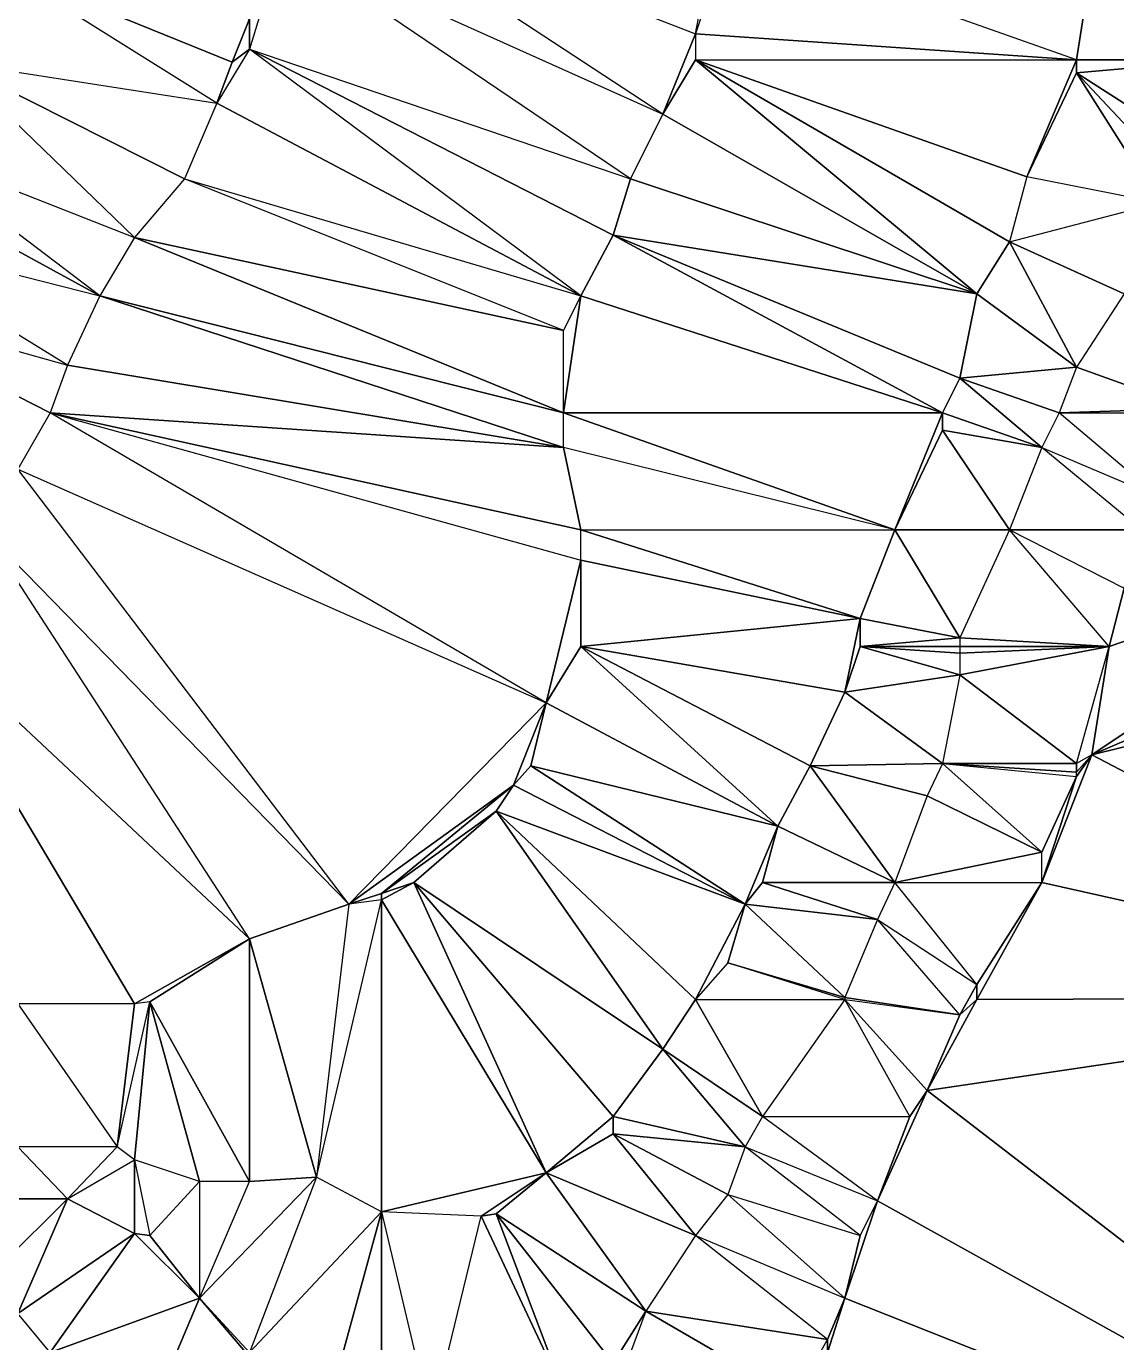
# Model space of a CAD drawing. Header units: metres. Extents: x 121.06818 to 121.07159, y 3.17836 to 3.18313.
# Drawn here: x 121.069416 to 121.069919, y 3.180916 to 3.181523 of the extents above; entities that cross this region are included whole.
import ezdxf

# ---------------------------------------------------------------- set-up
doc = ezdxf.new("R2010")
doc.units = ezdxf.units.M

msp = doc.modelspace()

# ---------------------------------------------------------------- linework, layer by layer
at = {"layer": 'DELAUNEY14228', "color": 252}
msp.add_3dface([(121.069786, 3.180911, 0.01022), (121.069771, 3.18089, 0.01022), (121.069786, 3.180917, 0.01022)], dxfattribs=at)
at = {"layer": 'DELAUNEY14316', "color": 252}
msp.add_3dface([(121.070129, 3.180803, 0.01023), (121.069786, 3.180911, 0.01022), (121.069794, 3.180936, 0.01022)], dxfattribs=at)
at = {"layer": 'DELAUNEY14356', "color": 252}
msp.add_3dface([(121.069603, 3.180879, 0.01021), (121.06958, 3.180882, 0.01021), (121.06958, 3.180976, 0.0102)], dxfattribs=at)
at = {"layer": 'DELAUNEY14443', "color": 252}
msp.add_3dface([(121.06958, 3.180882, 0.01021), (121.069557, 3.180892, 0.01021), (121.06958, 3.180976, 0.0102)], dxfattribs=at)
at = {"layer": 'DELAUNEY14508', "color": 252}
msp.add_3dface([(121.069466, 3.180865, 0.01022), (121.069427, 3.180911, 0.01022), (121.069496, 3.180936, 0.01021)], dxfattribs=at)
at = {"layer": 'DELAUNEY14509', "color": 252}
msp.add_3dface([(121.069794, 3.180936, 0.01022), (121.069786, 3.180911, 0.01022), (121.069786, 3.180917, 0.01022)], dxfattribs=at)
at = {"layer": 'DELAUNEY14510', "color": 252}
msp.add_3dface([(121.070129, 3.180803, 0.01023), (121.069794, 3.180936, 0.01022), (121.069809, 3.180981, 0.01022)], dxfattribs=at)
at = {"layer": 'DELAUNEY14586', "color": 252}
msp.add_3dface([(121.069374, 3.18087, 0.01023), (121.069427, 3.180911, 0.01022), (121.069412, 3.180929, 0.01022)], dxfattribs=at)
at = {"layer": 'DELAUNEY14601', "color": 252}
msp.add_3dface([(121.069695, 3.180911, 0.01021), (121.069771, 3.18089, 0.01022), (121.069702, 3.18093, 0.01021)], dxfattribs=at)
at = {"layer": 'DELAUNEY14622', "color": 252}
msp.add_3dface([(121.069519, 3.180909, 0.01021), (121.069466, 3.180865, 0.01022), (121.069496, 3.180936, 0.01021)], dxfattribs=at)
at = {"layer": 'DELAUNEY14680', "color": 252}
msp.add_3dface([(121.069427, 3.180911, 0.01022), (121.069412, 3.180929, 0.01022), (121.069466, 3.180966, 0.01021)], dxfattribs=at)
at = {"layer": 'DELAUNEY14681', "color": 252}
msp.add_3dface([(121.069519, 3.180909, 0.01021), (121.069496, 3.180936, 0.01021), (121.069519, 3.180911, 0.01021)], dxfattribs=at)
at = {"layer": 'DELAUNEY14682', "color": 252}
msp.add_3dface([(121.069809, 3.180981, 0.01022), (121.069794, 3.180936, 0.01022), (121.069801, 3.180965, 0.01022)], dxfattribs=at)
at = {"layer": 'DELAUNEY14683', "color": 252}
msp.add_3dface([(121.070129, 3.180803, 0.01023), (121.069809, 3.180981, 0.01022), (121.069832, 3.181032, 0.01022)], dxfattribs=at)
at = {"layer": 'DELAUNEY14702', "color": 252}
msp.add_3dface([(121.069687, 3.180906, 0.01021), (121.069664, 3.180893, 0.01021), (121.069633, 3.180975, 0.0102)], dxfattribs=at)
at = {"layer": 'DELAUNEY14726', "color": 252}
msp.add_3dface([(121.069496, 3.180936, 0.01021), (121.069427, 3.180911, 0.01022), (121.069466, 3.180966, 0.01021)], dxfattribs=at)
at = {"layer": 'DELAUNEY14727', "color": 252}
msp.add_3dface([(121.069695, 3.180911, 0.01021), (121.069687, 3.180906, 0.01021), (121.069702, 3.18093, 0.01021)], dxfattribs=at)
at = {"layer": 'DELAUNEY14737', "color": 252}
msp.add_3dface([(121.069702, 3.18093, 0.01021), (121.069771, 3.18089, 0.01022), (121.069786, 3.180917, 0.01022)], dxfattribs=at)
at = {"layer": 'DELAUNEY14757', "color": 252}
msp.add_3dface([(121.069519, 3.180911, 0.01021), (121.069496, 3.180936, 0.01021), (121.06955, 3.180992, 0.0102)], dxfattribs=at)
at = {"layer": 'DELAUNEY14758', "color": 252}
msp.add_3dface([(121.069557, 3.180892, 0.01021), (121.069519, 3.180911, 0.01021), (121.06958, 3.180976, 0.0102)], dxfattribs=at)
at = {"layer": 'DELAUNEY14759', "color": 252}
msp.add_3dface([(121.069664, 3.180893, 0.01021), (121.069603, 3.180879, 0.01021), (121.069626, 3.180974, 0.0102)], dxfattribs=at)
at = {"layer": 'DELAUNEY14777', "color": 252}
msp.add_3dface([(121.069794, 3.180936, 0.01022), (121.069786, 3.180917, 0.01022), (121.069725, 3.180965, 0.01021)], dxfattribs=at)
at = {"layer": 'DELAUNEY14808', "color": 252}
msp.add_3dface([(121.069801, 3.180965, 0.01022), (121.069794, 3.180936, 0.01022), (121.06974, 3.180984, 0.01021)], dxfattribs=at)
at = {"layer": 'DELAUNEY14815', "color": 252}
msp.add_3dface([(121.069603, 3.180879, 0.01021), (121.069626, 3.180974, 0.0102), (121.06958, 3.180976, 0.0102)], dxfattribs=at)
at = {"layer": 'DELAUNEY14816', "color": 252}
msp.add_3dface([(121.069664, 3.180893, 0.01021), (121.069626, 3.180974, 0.0102), (121.069633, 3.180975, 0.0102)], dxfattribs=at)
at = {"layer": 'DELAUNEY14817', "color": 252}
msp.add_3dface([(121.069702, 3.18093, 0.01021), (121.069786, 3.180917, 0.01022), (121.069725, 3.180965, 0.01021)], dxfattribs=at)
at = {"layer": 'DELAUNEY14818', "color": 252}
msp.add_3dface([(121.069809, 3.180981, 0.01022), (121.069801, 3.180965, 0.01022), (121.069748, 3.181006, 0.01021)], dxfattribs=at)
at = {"layer": 'DELAUNEY14823', "color": 252}
msp.add_3dface([(121.069702, 3.18093, 0.01021), (121.069687, 3.180906, 0.01021), (121.069633, 3.180975, 0.0102)], dxfattribs=at)
at = {"layer": 'DELAUNEY14824', "color": 252}
msp.add_3dface([(121.069725, 3.180965, 0.01021), (121.069702, 3.18093, 0.01021), (121.069656, 3.180994, 0.0102)], dxfattribs=at)
at = {"layer": 'DELAUNEY14835', "color": 252}
msp.add_3dface([(121.069496, 3.180936, 0.01021), (121.069466, 3.180966, 0.01021), (121.069473, 3.180965, 0.01021)], dxfattribs=at)
at = {"layer": 'DELAUNEY14851', "color": 252}
msp.add_3dface([(121.069412, 3.180929, 0.01022), (121.069405, 3.180952, 0.01022), (121.069435, 3.180982, 0.01021)], dxfattribs=at)
at = {"layer": 'DELAUNEY14852', "color": 252}
msp.add_3dface([(121.069626, 3.180974, 0.0102), (121.06958, 3.180976, 0.0102), (121.069656, 3.180994, 0.0102)], dxfattribs=at)
at = {"layer": 'DELAUNEY14853', "color": 252}
msp.add_3dface([(121.069633, 3.180975, 0.0102), (121.069626, 3.180974, 0.0102), (121.069656, 3.180994, 0.0102)], dxfattribs=at)
at = {"layer": 'DELAUNEY14854', "color": 252}
msp.add_3dface([(121.069832, 3.181032, 0.01022), (121.069809, 3.180981, 0.01022), (121.069824, 3.18102, 0.01022)], dxfattribs=at)
at = {"layer": 'DELAUNEY14855', "color": 252}
msp.add_3dface([(121.070129, 3.180803, 0.01023), (121.069832, 3.181032, 0.01022), (121.070122, 3.181075, 0.01022)], dxfattribs=at)
at = {"layer": 'DELAUNEY14873', "color": 252}
msp.add_3dface([(121.069473, 3.180965, 0.01021), (121.069466, 3.180966, 0.01021), (121.069466, 3.181, 0.0102)], dxfattribs=at)
at = {"layer": 'DELAUNEY14874', "color": 252}
msp.add_3dface([(121.069496, 3.180936, 0.01021), (121.069473, 3.180965, 0.01021), (121.069496, 3.18099, 0.0102)], dxfattribs=at)
at = {"layer": 'DELAUNEY14886', "color": 252}
msp.add_3dface([(121.069519, 3.180911, 0.01021), (121.06958, 3.180976, 0.0102), (121.06955, 3.180992, 0.0102)], dxfattribs=at)
at = {"layer": 'DELAUNEY14887', "color": 252}
msp.add_3dface([(121.070122, 3.181075, 0.01022), (121.069832, 3.181032, 0.01022), (121.069855, 3.181074, 0.01022)], dxfattribs=at)
at = {"layer": 'DELAUNEY14900', "color": 252}
msp.add_3dface([(121.069466, 3.180966, 0.01021), (121.069412, 3.180929, 0.01022), (121.069435, 3.180982, 0.01021)], dxfattribs=at)
at = {"layer": 'DELAUNEY14901', "color": 252}
msp.add_3dface([(121.069725, 3.180965, 0.01021), (121.069794, 3.180936, 0.01022), (121.06974, 3.180984, 0.01021)], dxfattribs=at)
at = {"layer": 'DELAUNEY14918', "color": 252}
msp.add_3dface([(121.069702, 3.18093, 0.01021), (121.069633, 3.180975, 0.0102), (121.069656, 3.180994, 0.0102)], dxfattribs=at)
at = {"layer": 'DELAUNEY14942', "color": 252}
msp.add_3dface([(121.069824, 3.18102, 0.01022), (121.069809, 3.180981, 0.01022), (121.069756, 3.18102, 0.01021)], dxfattribs=at)
at = {"layer": 'DELAUNEY14955', "color": 252}
msp.add_3dface([(121.069832, 3.181032, 0.01022), (121.069824, 3.18102, 0.01022), (121.069794, 3.181074, 0.01021)], dxfattribs=at)
at = {"layer": 'DELAUNEY14973', "color": 252}
msp.add_3dface([(121.06958, 3.180976, 0.0102), (121.06955, 3.180992, 0.0102), (121.06958, 3.18112, 0.01019)], dxfattribs=at)
at = {"layer": 'DELAUNEY14988', "color": 252}
msp.add_3dface([(121.069435, 3.180982, 0.01021), (121.069405, 3.180952, 0.01022), (121.069412, 3.180982, 0.01021)], dxfattribs=at)
at = {"layer": 'DELAUNEY14989', "color": 252}
msp.add_3dface([(121.069466, 3.180966, 0.01021), (121.069435, 3.180982, 0.01021), (121.069466, 3.181, 0.0102)], dxfattribs=at)
at = {"layer": 'DELAUNEY14990', "color": 252}
msp.add_3dface([(121.069496, 3.180936, 0.01021), (121.069519, 3.18099, 0.0102), (121.06955, 3.180992, 0.0102)], dxfattribs=at)
at = {"layer": 'DELAUNEY14991', "color": 252}
msp.add_3dface([(121.069496, 3.180936, 0.01021), (121.069519, 3.18099, 0.0102), (121.069496, 3.18099, 0.0102)], dxfattribs=at)
at = {"layer": 'DELAUNEY14992', "color": 252}
msp.add_3dface([(121.06974, 3.180984, 0.01021), (121.069725, 3.180965, 0.01021), (121.069687, 3.181012, 0.0102)], dxfattribs=at)
at = {"layer": 'DELAUNEY15009', "color": 252}
msp.add_3dface([(121.06955, 3.180992, 0.0102), (121.069519, 3.18099, 0.0102), (121.069519, 3.181102, 0.01019)], dxfattribs=at)
at = {"layer": 'DELAUNEY15044', "color": 252}
msp.add_3dface([(121.06974, 3.180984, 0.01021), (121.069801, 3.180965, 0.01022), (121.069748, 3.181006, 0.01021)], dxfattribs=at)
at = {"layer": 'DELAUNEY15060', "color": 252}
msp.add_3dface([(121.069473, 3.180965, 0.01021), (121.069496, 3.18099, 0.0102), (121.069466, 3.181, 0.0102)], dxfattribs=at)
at = {"layer": 'DELAUNEY15078', "color": 252}
msp.add_3dface([(121.069435, 3.180982, 0.01021), (121.069412, 3.180982, 0.01021), (121.069412, 3.181006, 0.0102)], dxfattribs=at)
at = {"layer": 'DELAUNEY15079', "color": 252}
msp.add_3dface([(121.069519, 3.18099, 0.0102), (121.069496, 3.18099, 0.0102), (121.069473, 3.181073, 0.01019)], dxfattribs=at)
at = {"layer": 'DELAUNEY15089', "color": 252}
msp.add_3dface([(121.069725, 3.180965, 0.01021), (121.069656, 3.180994, 0.0102), (121.069687, 3.181012, 0.0102)], dxfattribs=at)
at = {"layer": 'DELAUNEY15120', "color": 252}
msp.add_3dface([(121.069687, 3.181012, 0.0102), (121.069656, 3.180994, 0.0102), (121.069687, 3.18102, 0.0102)], dxfattribs=at)
at = {"layer": 'DELAUNEY15121', "color": 252}
msp.add_3dface([(121.069855, 3.181074, 0.01022), (121.069832, 3.181032, 0.01022), (121.069847, 3.181067, 0.01022)], dxfattribs=at)
at = {"layer": 'DELAUNEY15131', "color": 252}
msp.add_3dface([(121.070122, 3.181075, 0.01022), (121.069855, 3.181074, 0.01022), (121.069885, 3.181128, 0.01022)], dxfattribs=at)
at = {"layer": 'DELAUNEY15159', "color": 252}
msp.add_3dface([(121.069435, 3.180982, 0.01021), (121.069466, 3.181, 0.0102), (121.069458, 3.181006, 0.0102)], dxfattribs=at)
at = {"layer": 'DELAUNEY15181', "color": 252}
msp.add_3dface([(121.069748, 3.181006, 0.01021), (121.06974, 3.180984, 0.01021), (121.069687, 3.181012, 0.0102)], dxfattribs=at)
at = {"layer": 'DELAUNEY15195', "color": 252}
msp.add_3dface([(121.069496, 3.18099, 0.0102), (121.069466, 3.181, 0.0102), (121.069473, 3.181073, 0.01019)], dxfattribs=at)
at = {"layer": 'DELAUNEY15219', "color": 252}
msp.add_3dface([(121.069435, 3.180982, 0.01021), (121.069458, 3.181006, 0.0102), (121.069412, 3.181006, 0.0102)], dxfattribs=at)
at = {"layer": 'DELAUNEY15220', "color": 252}
msp.add_3dface([(121.069748, 3.181006, 0.01021), (121.069809, 3.180981, 0.01022), (121.069756, 3.18102, 0.01021)], dxfattribs=at)
at = {"layer": 'DELAUNEY15235', "color": 252}
msp.add_3dface([(121.069466, 3.181, 0.0102), (121.069458, 3.181006, 0.0102), (121.069473, 3.181073, 0.01019)], dxfattribs=at)
at = {"layer": 'DELAUNEY15267', "color": 252}
msp.add_3dface([(121.069756, 3.18102, 0.01021), (121.069748, 3.181006, 0.01021), (121.06971, 3.181051, 0.0102)], dxfattribs=at)
at = {"layer": 'DELAUNEY15335', "color": 252}
msp.add_3dface([(121.069458, 3.181006, 0.0102), (121.069412, 3.181006, 0.0102), (121.069412, 3.181072, 0.01019)], dxfattribs=at)
at = {"layer": 'DELAUNEY15336', "color": 252}
msp.add_3dface([(121.069748, 3.181006, 0.01021), (121.069687, 3.181012, 0.0102), (121.069687, 3.18102, 0.0102)], dxfattribs=at)
at = {"layer": 'DELAUNEY15375', "color": 252}
msp.add_3dface([(121.069756, 3.18102, 0.01021), (121.069824, 3.18102, 0.01022), (121.069794, 3.181074, 0.01021)], dxfattribs=at)
at = {"layer": 'DELAUNEY15389', "color": 252}
msp.add_3dface([(121.069687, 3.18102, 0.0102), (121.069656, 3.180994, 0.0102), (121.069595, 3.181128, 0.01019)], dxfattribs=at)
at = {"layer": 'DELAUNEY15405', "color": 252}
msp.add_3dface([(121.069748, 3.181006, 0.01021), (121.069687, 3.18102, 0.0102), (121.06971, 3.181051, 0.0102)], dxfattribs=at)
at = {"layer": 'DELAUNEY15420', "color": 252}
msp.add_3dface([(121.06971, 3.181051, 0.0102), (121.069687, 3.18102, 0.0102), (121.069595, 3.181128, 0.01019)], dxfattribs=at)
at = {"layer": 'DELAUNEY15459', "color": 252}
msp.add_3dface([(121.069847, 3.181067, 0.01022), (121.069832, 3.181032, 0.01022), (121.069794, 3.181074, 0.01021)], dxfattribs=at)
at = {"layer": 'DELAUNEY15469', "color": 252}
msp.add_3dface([(121.069756, 3.18102, 0.01021), (121.06971, 3.181051, 0.0102), (121.069725, 3.181074, 0.0102)], dxfattribs=at)
at = {"layer": 'DELAUNEY15470', "color": 252}
msp.add_3dface([(121.069855, 3.181074, 0.01022), (121.069847, 3.181067, 0.01022), (121.069855, 3.181081, 0.01022)], dxfattribs=at)
at = {"layer": 'DELAUNEY15483', "color": 252}
msp.add_3dface([(121.069458, 3.181006, 0.0102), (121.069473, 3.181073, 0.01019), (121.069466, 3.181072, 0.01019)], dxfattribs=at)
at = {"layer": 'DELAUNEY15484', "color": 252}
msp.add_3dface([(121.069656, 3.180994, 0.0102), (121.06958, 3.180976, 0.0102), (121.06958, 3.18112, 0.01019)], dxfattribs=at)
at = {"layer": 'DELAUNEY15485', "color": 252}
msp.add_3dface([(121.069794, 3.181074, 0.01021), (121.069756, 3.18102, 0.01021), (121.069725, 3.181074, 0.0102)], dxfattribs=at)
at = {"layer": 'DELAUNEY15486', "color": 252}
msp.add_3dface([(121.069885, 3.181128, 0.01022), (121.069855, 3.181074, 0.01022), (121.069855, 3.181081, 0.01022)], dxfattribs=at)
at = {"layer": 'DELAUNEY15487', "color": 252}
msp.add_3dface([(121.070122, 3.181075, 0.01022), (121.069885, 3.181128, 0.01022), (121.069908, 3.181187, 0.01022)], dxfattribs=at)
at = {"layer": 'DELAUNEY15512', "color": 252}
msp.add_3dface([(121.069458, 3.181006, 0.0102), (121.069466, 3.181072, 0.01019), (121.069412, 3.181072, 0.01019)], dxfattribs=at)
at = {"layer": 'DELAUNEY15513', "color": 252}
msp.add_3dface([(121.069519, 3.18099, 0.0102), (121.069473, 3.181073, 0.01019), (121.069519, 3.181102, 0.01019)], dxfattribs=at)
at = {"layer": 'DELAUNEY15522', "color": 252}
msp.add_3dface([(121.069473, 3.181073, 0.01019), (121.069466, 3.181072, 0.01019), (121.069519, 3.181102, 0.01019)], dxfattribs=at)
at = {"layer": 'DELAUNEY15533', "color": 252}
msp.add_3dface([(121.069466, 3.181072, 0.01019), (121.069412, 3.181072, 0.01019), (121.069359, 3.181252, 0.01018)], dxfattribs=at)
at = {"layer": 'DELAUNEY15564', "color": 252}
msp.add_3dface([(121.06955, 3.180992, 0.0102), (121.069519, 3.181102, 0.01019), (121.069565, 3.181118, 0.01019)], dxfattribs=at)
at = {"layer": 'DELAUNEY15565', "color": 252}
msp.add_3dface([(121.069725, 3.181074, 0.0102), (121.06971, 3.181051, 0.0102), (121.069633, 3.181161, 0.01019)], dxfattribs=at)
at = {"layer": 'DELAUNEY15576', "color": 252}
msp.add_3dface([(121.06955, 3.180992, 0.0102), (121.06958, 3.18112, 0.01019), (121.069565, 3.181118, 0.01019)], dxfattribs=at)
at = {"layer": 'DELAUNEY15577', "color": 252}
msp.add_3dface([(121.069656, 3.180994, 0.0102), (121.06958, 3.18112, 0.01019), (121.069595, 3.181128, 0.01019)], dxfattribs=at)
at = {"layer": 'DELAUNEY15601', "color": 252}
msp.add_3dface([(121.06958, 3.18112, 0.01019), (121.069565, 3.181118, 0.01019), (121.06958, 3.181123, 0.01019)], dxfattribs=at)
at = {"layer": 'DELAUNEY15611', "color": 252}
msp.add_3dface([(121.069565, 3.181118, 0.01019), (121.069519, 3.181102, 0.01019), (121.069397, 3.18129, 0.01018)], dxfattribs=at)
at = {"layer": 'DELAUNEY15620', "color": 252}
msp.add_3dface([(121.069595, 3.181128, 0.01019), (121.06958, 3.18112, 0.01019), (121.06958, 3.181123, 0.01019)], dxfattribs=at)
at = {"layer": 'DELAUNEY15621', "color": 252}
msp.add_3dface([(121.06974, 3.181091, 0.0102), (121.069725, 3.181074, 0.0102), (121.069794, 3.181074, 0.01021)], dxfattribs=at)
at = {"layer": 'DELAUNEY15622', "color": 252}
msp.add_3dface([(121.06974, 3.181091, 0.0102), (121.069725, 3.181074, 0.0102), (121.069748, 3.181118, 0.0102)], dxfattribs=at)
at = {"layer": 'DELAUNEY15623', "color": 252}
msp.add_3dface([(121.069794, 3.181074, 0.01021), (121.069847, 3.181067, 0.01022), (121.069794, 3.181075, 0.01021)], dxfattribs=at)
at = {"layer": 'DELAUNEY15638', "color": 252}
msp.add_3dface([(121.069794, 3.181074, 0.01021), (121.06974, 3.181091, 0.0102), (121.069794, 3.181075, 0.01021)], dxfattribs=at)
at = {"layer": 'DELAUNEY15685', "color": 252}
msp.add_3dface([(121.069794, 3.181075, 0.01021), (121.06974, 3.181091, 0.0102), (121.069748, 3.181118, 0.0102)], dxfattribs=at)
at = {"layer": 'DELAUNEY15697', "color": 252}
msp.add_3dface([(121.069794, 3.181075, 0.01021), (121.069847, 3.181067, 0.01022), (121.069809, 3.181111, 0.01021)], dxfattribs=at)
at = {"layer": 'DELAUNEY15712', "color": 252}
msp.add_3dface([(121.06971, 3.181051, 0.0102), (121.069595, 3.181128, 0.01019), (121.069633, 3.181161, 0.01019)], dxfattribs=at)
at = {"layer": 'DELAUNEY15713', "color": 252}
msp.add_3dface([(121.069855, 3.181081, 0.01022), (121.069847, 3.181067, 0.01022), (121.069809, 3.181111, 0.01021)], dxfattribs=at)
at = {"layer": 'DELAUNEY15727', "color": 252}
msp.add_3dface([(121.069885, 3.181128, 0.01022), (121.069855, 3.181081, 0.01022), (121.069817, 3.181128, 0.01021)], dxfattribs=at)
at = {"layer": 'DELAUNEY15759', "color": 252}
msp.add_3dface([(121.069809, 3.181111, 0.01021), (121.069794, 3.181075, 0.01021), (121.069748, 3.181118, 0.0102)], dxfattribs=at)
at = {"layer": 'DELAUNEY15777', "color": 252}
msp.add_3dface([(121.069809, 3.181111, 0.01021), (121.069855, 3.181081, 0.01022), (121.069817, 3.181128, 0.01021)], dxfattribs=at)
at = {"layer": 'DELAUNEY15801', "color": 252}
msp.add_3dface([(121.069633, 3.181161, 0.01019), (121.069595, 3.181128, 0.01019), (121.06958, 3.181123, 0.01019)], dxfattribs=at)
at = {"layer": 'DELAUNEY15818', "color": 252}
msp.add_3dface([(121.069725, 3.181074, 0.0102), (121.069633, 3.181161, 0.01019), (121.069748, 3.181118, 0.0102)], dxfattribs=at)
at = {"layer": 'DELAUNEY15827', "color": 252}
msp.add_3dface([(121.069809, 3.181111, 0.01021), (121.069748, 3.181118, 0.0102), (121.069756, 3.181128, 0.0102)], dxfattribs=at)
at = {"layer": 'DELAUNEY15828', "color": 252}
msp.add_3dface([(121.069756, 3.181128, 0.0102), (121.069748, 3.181118, 0.0102), (121.069763, 3.181154, 0.0102)], dxfattribs=at)
at = {"layer": 'DELAUNEY15829', "color": 252}
msp.add_3dface([(121.069809, 3.181111, 0.01021), (121.069756, 3.181128, 0.0102), (121.069817, 3.181128, 0.01021)], dxfattribs=at)
at = {"layer": 'DELAUNEY15893', "color": 252}
msp.add_3dface([(121.069908, 3.181187, 0.01022), (121.069885, 3.181128, 0.01022), (121.069901, 3.181177, 0.01022)], dxfattribs=at)
at = {"layer": 'DELAUNEY15904', "color": 252}
msp.add_3dface([(121.069817, 3.181128, 0.01021), (121.069885, 3.181128, 0.01022), (121.069885, 3.181142, 0.01022)], dxfattribs=at)
at = {"layer": 'DELAUNEY15905', "color": 252}
msp.add_3dface([(121.070122, 3.181075, 0.01022), (121.069908, 3.181187, 0.01022), (121.070114, 3.181238, 0.01023)], dxfattribs=at)
at = {"layer": 'DELAUNEY15915', "color": 252}
msp.add_3dface([(121.06958, 3.181123, 0.01019), (121.069565, 3.181118, 0.01019), (121.069641, 3.181173, 0.01019)], dxfattribs=at)
at = {"layer": 'DELAUNEY15934', "color": 252}
msp.add_3dface([(121.069748, 3.181118, 0.0102), (121.069633, 3.181161, 0.01019), (121.069641, 3.181173, 0.01019)], dxfattribs=at)
at = {"layer": 'DELAUNEY15935', "color": 252}
msp.add_3dface([(121.069901, 3.181177, 0.01022), (121.069885, 3.181128, 0.01022), (121.069885, 3.181142, 0.01022)], dxfattribs=at)
at = {"layer": 'DELAUNEY15945', "color": 252}
msp.add_3dface([(121.069908, 3.181187, 0.01022), (121.069901, 3.181177, 0.01022), (121.069901, 3.181179, 0.01022)], dxfattribs=at)
at = {"layer": 'DELAUNEY15959', "color": 252}
msp.add_3dface([(121.069817, 3.181128, 0.01021), (121.069756, 3.181128, 0.0102), (121.069763, 3.181154, 0.0102)], dxfattribs=at)
at = {"layer": 'DELAUNEY15980', "color": 252}
msp.add_3dface([(121.069641, 3.181173, 0.01019), (121.069633, 3.181161, 0.01019), (121.06958, 3.181123, 0.01019)], dxfattribs=at)
at = {"layer": 'DELAUNEY15981', "color": 252}
msp.add_3dface([(121.069748, 3.181118, 0.0102), (121.069641, 3.181173, 0.01019), (121.069649, 3.181182, 0.01019)], dxfattribs=at)
at = {"layer": 'DELAUNEY15982', "color": 252}
msp.add_3dface([(121.069817, 3.181128, 0.01021), (121.069763, 3.181154, 0.0102), (121.069778, 3.181182, 0.0102)], dxfattribs=at)
at = {"layer": 'DELAUNEY15983', "color": 252}
msp.add_3dface([(121.069817, 3.181128, 0.01021), (121.069885, 3.181142, 0.01022), (121.069832, 3.181168, 0.01021)], dxfattribs=at)
at = {"layer": 'DELAUNEY16000', "color": 252}
msp.add_3dface([(121.069832, 3.181168, 0.01021), (121.069817, 3.181128, 0.01021), (121.069778, 3.181182, 0.0102)], dxfattribs=at)
at = {"layer": 'DELAUNEY16001', "color": 252}
msp.add_3dface([(121.069901, 3.181177, 0.01022), (121.069885, 3.181142, 0.01022), (121.069839, 3.181183, 0.01021)], dxfattribs=at)
at = {"layer": 'DELAUNEY16016', "color": 252}
msp.add_3dface([(121.069649, 3.181182, 0.01019), (121.069641, 3.181173, 0.01019), (121.069656, 3.181211, 0.01019)], dxfattribs=at)
at = {"layer": 'DELAUNEY16017', "color": 252}
msp.add_3dface([(121.069748, 3.181118, 0.0102), (121.069649, 3.181182, 0.01019), (121.069763, 3.181154, 0.0102)], dxfattribs=at)
at = {"layer": 'DELAUNEY16018', "color": 252}
msp.add_3dface([(121.069832, 3.181168, 0.01021), (121.069885, 3.181142, 0.01022), (121.069839, 3.181183, 0.01021)], dxfattribs=at)
at = {"layer": 'DELAUNEY16063', "color": 252}
msp.add_3dface([(121.069519, 3.181102, 0.01019), (121.069466, 3.181072, 0.01019), (121.069359, 3.181252, 0.01018)], dxfattribs=at)
at = {"layer": 'DELAUNEY16088', "color": 252}
msp.add_3dface([(121.070114, 3.181238, 0.01023), (121.069908, 3.181187, 0.01022), (121.070084, 3.181262, 0.01023)], dxfattribs=at)
at = {"layer": 'DELAUNEY16098', "color": 252}
msp.add_3dface([(121.069778, 3.181182, 0.0102), (121.069763, 3.181154, 0.0102), (121.069672, 3.181237, 0.01019)], dxfattribs=at)
at = {"layer": 'DELAUNEY16114', "color": 252}
msp.add_3dface([(121.069763, 3.181154, 0.0102), (121.069649, 3.181182, 0.01019), (121.069656, 3.181211, 0.01019)], dxfattribs=at)
at = {"layer": 'DELAUNEY16115', "color": 252}
msp.add_3dface([(121.070084, 3.181262, 0.01023), (121.069908, 3.181187, 0.01022), (121.070053, 3.181284, 0.01023)], dxfattribs=at)
at = {"layer": 'DELAUNEY16125', "color": 252}
msp.add_3dface([(121.069832, 3.181168, 0.01021), (121.069778, 3.181182, 0.0102), (121.069839, 3.181183, 0.01021)], dxfattribs=at)
at = {"layer": 'DELAUNEY16185', "color": 252}
msp.add_3dface([(121.069839, 3.181183, 0.01021), (121.069901, 3.181177, 0.01022), (121.069901, 3.181179, 0.01022)], dxfattribs=at)
at = {"layer": 'DELAUNEY16217', "color": 252}
msp.add_3dface([(121.069839, 3.181183, 0.01021), (121.069901, 3.181179, 0.01022), (121.069901, 3.181183, 0.01022)], dxfattribs=at)
at = {"layer": 'DELAUNEY16227', "color": 252}
msp.add_3dface([(121.069359, 3.181252, 0.01018), (121.069519, 3.181102, 0.01019), (121.069397, 3.18129, 0.01018)], dxfattribs=at)
at = {"layer": 'DELAUNEY16228', "color": 252}
msp.add_3dface([(121.069763, 3.181154, 0.0102), (121.069656, 3.181211, 0.01019), (121.069672, 3.181237, 0.01019)], dxfattribs=at)
at = {"layer": 'DELAUNEY16229', "color": 252}
msp.add_3dface([(121.069839, 3.181183, 0.01021), (121.069901, 3.181183, 0.01022), (121.069847, 3.181224, 0.01021)], dxfattribs=at)
at = {"layer": 'DELAUNEY16230', "color": 252}
msp.add_3dface([(121.069901, 3.181183, 0.01022), (121.069901, 3.181179, 0.01022), (121.069908, 3.181187, 0.01022)], dxfattribs=at)
at = {"layer": 'DELAUNEY16239', "color": 252}
msp.add_3dface([(121.069908, 3.181187, 0.01022), (121.069901, 3.181183, 0.01022), (121.069916, 3.181237, 0.01022)], dxfattribs=at)
at = {"layer": 'DELAUNEY16262', "color": 252}
msp.add_3dface([(121.069839, 3.181183, 0.01021), (121.069778, 3.181182, 0.0102), (121.069794, 3.181216, 0.0102)], dxfattribs=at)
at = {"layer": 'DELAUNEY16269', "color": 252}
msp.add_3dface([(121.069794, 3.181216, 0.0102), (121.069778, 3.181182, 0.0102), (121.069672, 3.181237, 0.01019)], dxfattribs=at)
at = {"layer": 'DELAUNEY16270', "color": 252}
msp.add_3dface([(121.069839, 3.181183, 0.01021), (121.069794, 3.181216, 0.0102), (121.069847, 3.181224, 0.01021)], dxfattribs=at)
at = {"layer": 'DELAUNEY16282', "color": 252}
msp.add_3dface([(121.070053, 3.181284, 0.01023), (121.069908, 3.181187, 0.01022), (121.069916, 3.181237, 0.01022)], dxfattribs=at)
at = {"layer": 'DELAUNEY16291', "color": 252}
msp.add_3dface([(121.069672, 3.181237, 0.01019), (121.069656, 3.181211, 0.01019), (121.069672, 3.181277, 0.01019)], dxfattribs=at)
at = {"layer": 'DELAUNEY16306', "color": 252}
msp.add_3dface([(121.069847, 3.181224, 0.01021), (121.069901, 3.181183, 0.01022), (121.069916, 3.181237, 0.01022)], dxfattribs=at)
at = {"layer": 'DELAUNEY16307', "color": 252}
msp.add_3dface([(121.070053, 3.181284, 0.01023), (121.069916, 3.181237, 0.01022), (121.069923, 3.181264, 0.01022)], dxfattribs=at)
at = {"layer": 'DELAUNEY16330', "color": 252}
msp.add_3dface([(121.069656, 3.181211, 0.01019), (121.069641, 3.181173, 0.01019), (121.069565, 3.181118, 0.01019)], dxfattribs=at)
at = {"layer": 'DELAUNEY16337', "color": 252}
msp.add_3dface([(121.069847, 3.181224, 0.01021), (121.069794, 3.181216, 0.0102), (121.069801, 3.181237, 0.0102)], dxfattribs=at)
at = {"layer": 'DELAUNEY16392', "color": 252}
msp.add_3dface([(121.069801, 3.181237, 0.0102), (121.069794, 3.181216, 0.0102), (121.069801, 3.18125, 0.0102)], dxfattribs=at)
at = {"layer": 'DELAUNEY16393', "color": 252}
msp.add_3dface([(121.069847, 3.181224, 0.01021), (121.069916, 3.181237, 0.01022), (121.069847, 3.181234, 0.01021)], dxfattribs=at)
at = {"layer": 'DELAUNEY16403', "color": 252}
msp.add_3dface([(121.069847, 3.181224, 0.01021), (121.069801, 3.181237, 0.0102), (121.069847, 3.181234, 0.01021)], dxfattribs=at)
at = {"layer": 'DELAUNEY16414', "color": 252}
msp.add_3dface([(121.069794, 3.181216, 0.0102), (121.069672, 3.181237, 0.01019), (121.069801, 3.18125, 0.0102)], dxfattribs=at)
at = {"layer": 'DELAUNEY16426', "color": 252}
msp.add_3dface([(121.069397, 3.18129, 0.01018), (121.069565, 3.181118, 0.01019), (121.069412, 3.181319, 0.01018)], dxfattribs=at)
at = {"layer": 'DELAUNEY16434', "color": 252}
msp.add_3dface([(121.069847, 3.181234, 0.01021), (121.069801, 3.181237, 0.0102), (121.069847, 3.181237, 0.01021)], dxfattribs=at)
at = {"layer": 'DELAUNEY16441', "color": 252}
msp.add_3dface([(121.069847, 3.181234, 0.01021), (121.069916, 3.181237, 0.01022), (121.069847, 3.181237, 0.01021)], dxfattribs=at)
at = {"layer": 'DELAUNEY16442', "color": 252}
msp.add_3dface([(121.069923, 3.181264, 0.01022), (121.069916, 3.181237, 0.01022), (121.06987, 3.181291, 0.01021)], dxfattribs=at)
at = {"layer": 'DELAUNEY16460', "color": 252}
msp.add_3dface([(121.069656, 3.181211, 0.01019), (121.069565, 3.181118, 0.01019), (121.069412, 3.181319, 0.01018)], dxfattribs=at)
at = {"layer": 'DELAUNEY16461', "color": 252}
msp.add_3dface([(121.069847, 3.181237, 0.01021), (121.069801, 3.181237, 0.0102), (121.069847, 3.181241, 0.01021)], dxfattribs=at)
at = {"layer": 'DELAUNEY16474', "color": 252}
msp.add_3dface([(121.069847, 3.181241, 0.01021), (121.069847, 3.181237, 0.01021), (121.069916, 3.181237, 0.01022)], dxfattribs=at)
at = {"layer": 'DELAUNEY16485', "color": 252}
msp.add_3dface([(121.069847, 3.181241, 0.01021), (121.069801, 3.181237, 0.0102), (121.069801, 3.18125, 0.0102)], dxfattribs=at)
at = {"layer": 'DELAUNEY16500', "color": 252}
msp.add_3dface([(121.069847, 3.181241, 0.01021), (121.069916, 3.181237, 0.01022), (121.06987, 3.181291, 0.01021)], dxfattribs=at)
at = {"layer": 'DELAUNEY16513', "color": 252}
msp.add_3dface([(121.069847, 3.181241, 0.01021), (121.069801, 3.18125, 0.0102), (121.069817, 3.181291, 0.0102)], dxfattribs=at)
at = {"layer": 'DELAUNEY16523', "color": 252}
msp.add_3dface([(121.069412, 3.181319, 0.01018), (121.069656, 3.181211, 0.01019), (121.069427, 3.181345, 0.01018)], dxfattribs=at)
at = {"layer": 'DELAUNEY16524', "color": 252}
msp.add_3dface([(121.069801, 3.18125, 0.0102), (121.069672, 3.181237, 0.01019), (121.069672, 3.181277, 0.01019)], dxfattribs=at)
at = {"layer": 'DELAUNEY16551', "color": 252}
msp.add_3dface([(121.069672, 3.181277, 0.01019), (121.069656, 3.181211, 0.01019), (121.069427, 3.181345, 0.01018)], dxfattribs=at)
at = {"layer": 'DELAUNEY16552', "color": 252}
msp.add_3dface([(121.06987, 3.181291, 0.01021), (121.069847, 3.181241, 0.01021), (121.069817, 3.181291, 0.0102)], dxfattribs=at)
at = {"layer": 'DELAUNEY16559', "color": 252}
msp.add_3dface([(121.069801, 3.18125, 0.0102), (121.069672, 3.181277, 0.01019), (121.069672, 3.181291, 0.01019)], dxfattribs=at)
at = {"layer": 'DELAUNEY16571', "color": 252}
msp.add_3dface([(121.06987, 3.181291, 0.01021), (121.069923, 3.181264, 0.01022), (121.069931, 3.181291, 0.01022)], dxfattribs=at)
at = {"layer": 'DELAUNEY16583', "color": 252}
msp.add_3dface([(121.069427, 3.181345, 0.01018), (121.069412, 3.181319, 0.01018), (121.069321, 3.181399, 0.01017)], dxfattribs=at)
at = {"layer": 'DELAUNEY16584', "color": 252}
msp.add_3dface([(121.069817, 3.181291, 0.0102), (121.069801, 3.18125, 0.0102), (121.069672, 3.181291, 0.01019)], dxfattribs=at)
at = {"layer": 'DELAUNEY16607', "color": 252}
msp.add_3dface([(121.069939, 3.181306, 0.01022), (121.069931, 3.181291, 0.01022), (121.069885, 3.181329, 0.01021)], dxfattribs=at)
at = {"layer": 'DELAUNEY16618', "color": 252}
msp.add_3dface([(121.069427, 3.181345, 0.01018), (121.069672, 3.181277, 0.01019), (121.069672, 3.181291, 0.01019)], dxfattribs=at)
at = {"layer": 'DELAUNEY16619', "color": 252}
msp.add_3dface([(121.06987, 3.181291, 0.01021), (121.069817, 3.181291, 0.0102), (121.069839, 3.181337, 0.0102)], dxfattribs=at)
at = {"layer": 'DELAUNEY16657', "color": 252}
msp.add_3dface([(121.069427, 3.181345, 0.01018), (121.069672, 3.181291, 0.01019), (121.069664, 3.181329, 0.01019)], dxfattribs=at)
at = {"layer": 'DELAUNEY16663', "color": 252}
msp.add_3dface([(121.069664, 3.181329, 0.01019), (121.069672, 3.181291, 0.01019), (121.069817, 3.181291, 0.0102)], dxfattribs=at)
at = {"layer": 'DELAUNEY16667', "color": 252}
msp.add_3dface([(121.069427, 3.181345, 0.01018), (121.069664, 3.181329, 0.01019), (121.069435, 3.181367, 0.01018)], dxfattribs=at)
at = {"layer": 'DELAUNEY16668', "color": 252}
msp.add_3dface([(121.06987, 3.181291, 0.01021), (121.069931, 3.181291, 0.01022), (121.069885, 3.181329, 0.01021)], dxfattribs=at)
at = {"layer": 'DELAUNEY16744', "color": 252}
msp.add_3dface([(121.069885, 3.181329, 0.01021), (121.06987, 3.181291, 0.01021), (121.069839, 3.181337, 0.0102)], dxfattribs=at)
at = {"layer": 'DELAUNEY16761', "color": 252}
msp.add_3dface([(121.069839, 3.181337, 0.0102), (121.069817, 3.181291, 0.0102), (121.069839, 3.181345, 0.0102)], dxfattribs=at)
at = {"layer": 'DELAUNEY16762', "color": 252}
msp.add_3dface([(121.069954, 3.181345, 0.01022), (121.069939, 3.181306, 0.01022), (121.069893, 3.181345, 0.01021)], dxfattribs=at)
at = {"layer": 'DELAUNEY16783', "color": 252}
msp.add_3dface([(121.069885, 3.181329, 0.01021), (121.069939, 3.181306, 0.01022), (121.069893, 3.181345, 0.01021)], dxfattribs=at)
at = {"layer": 'DELAUNEY16805', "color": 252}
msp.add_3dface([(121.069435, 3.181367, 0.01018), (121.069427, 3.181345, 0.01018), (121.069321, 3.181399, 0.01017)], dxfattribs=at)
at = {"layer": 'DELAUNEY16806', "color": 252}
msp.add_3dface([(121.069435, 3.181367, 0.01018), (121.069664, 3.181329, 0.01019), (121.06945, 3.181399, 0.01018)], dxfattribs=at)
at = {"layer": 'DELAUNEY16807', "color": 252}
msp.add_3dface([(121.069885, 3.181329, 0.01021), (121.069839, 3.181337, 0.0102), (121.069839, 3.181345, 0.0102)], dxfattribs=at)
at = {"layer": 'DELAUNEY16826', "color": 252}
msp.add_3dface([(121.069893, 3.181345, 0.01021), (121.069885, 3.181329, 0.01021), (121.069847, 3.181361, 0.0102)], dxfattribs=at)
at = {"layer": 'DELAUNEY16839', "color": 252}
msp.add_3dface([(121.069817, 3.181291, 0.0102), (121.069664, 3.181329, 0.01019), (121.069664, 3.181345, 0.01019)], dxfattribs=at)
at = {"layer": 'DELAUNEY16860', "color": 252}
msp.add_3dface([(121.06945, 3.181399, 0.01018), (121.069435, 3.181367, 0.01018), (121.069336, 3.181428, 0.01017)], dxfattribs=at)
at = {"layer": 'DELAUNEY16861', "color": 252}
msp.add_3dface([(121.06945, 3.181399, 0.01018), (121.069664, 3.181329, 0.01019), (121.069664, 3.181345, 0.01019)], dxfattribs=at)
at = {"layer": 'DELAUNEY16867', "color": 252}
msp.add_3dface([(121.069893, 3.181345, 0.01021), (121.069954, 3.181345, 0.01022), (121.069954, 3.181347, 0.01022)], dxfattribs=at)
at = {"layer": 'DELAUNEY16872', "color": 252}
msp.add_3dface([(121.06945, 3.181399, 0.01018), (121.069664, 3.181345, 0.01019), (121.069466, 3.181426, 0.01018)], dxfattribs=at)
at = {"layer": 'DELAUNEY16878', "color": 252}
msp.add_3dface([(121.069817, 3.181291, 0.0102), (121.069664, 3.181345, 0.01019), (121.069839, 3.181345, 0.0102)], dxfattribs=at)
at = {"layer": 'DELAUNEY16879', "color": 252}
msp.add_3dface([(121.069885, 3.181329, 0.01021), (121.069839, 3.181345, 0.0102), (121.069847, 3.181361, 0.0102)], dxfattribs=at)
at = {"layer": 'DELAUNEY16891', "color": 252}
msp.add_3dface([(121.069847, 3.181361, 0.0102), (121.069839, 3.181345, 0.0102), (121.069687, 3.181427, 0.01019)], dxfattribs=at)
at = {"layer": 'DELAUNEY16901', "color": 252}
msp.add_3dface([(121.069893, 3.181345, 0.01021), (121.069954, 3.181347, 0.01022), (121.069901, 3.181366, 0.01021)], dxfattribs=at)
at = {"layer": 'DELAUNEY16915', "color": 252}
msp.add_3dface([(121.069893, 3.181345, 0.01021), (121.069847, 3.181361, 0.0102), (121.069901, 3.181366, 0.01021)], dxfattribs=at)
at = {"layer": 'DELAUNEY16926', "color": 252}
msp.add_3dface([(121.069839, 3.181345, 0.0102), (121.069664, 3.181345, 0.01019), (121.069672, 3.181399, 0.01019)], dxfattribs=at)
at = {"layer": 'DELAUNEY16927', "color": 252}
msp.add_3dface([(121.069901, 3.181366, 0.01021), (121.069954, 3.181347, 0.01022), (121.069923, 3.1814, 0.01021)], dxfattribs=at)
at = {"layer": 'DELAUNEY16966', "color": 252}
msp.add_3dface([(121.069466, 3.181426, 0.01018), (121.06945, 3.181399, 0.01018), (121.069359, 3.181468, 0.01017)], dxfattribs=at)
at = {"layer": 'DELAUNEY16967', "color": 252}
msp.add_3dface([(121.069466, 3.181426, 0.01018), (121.069664, 3.181345, 0.01019), (121.069664, 3.181383, 0.01019)], dxfattribs=at)
at = {"layer": 'DELAUNEY16972', "color": 252}
msp.add_3dface([(121.069672, 3.181399, 0.01019), (121.069664, 3.181345, 0.01019), (121.069664, 3.181383, 0.01019)], dxfattribs=at)
at = {"layer": 'DELAUNEY16978', "color": 252}
msp.add_3dface([(121.069466, 3.181426, 0.01018), (121.069664, 3.181383, 0.01019), (121.069489, 3.181453, 0.01018)], dxfattribs=at)
at = {"layer": 'DELAUNEY16979', "color": 252}
msp.add_3dface([(121.069839, 3.181345, 0.0102), (121.069672, 3.181399, 0.01019), (121.069687, 3.181427, 0.01019)], dxfattribs=at)
at = {"layer": 'DELAUNEY16980', "color": 252}
msp.add_3dface([(121.069901, 3.181366, 0.01021), (121.069847, 3.181361, 0.0102), (121.069855, 3.1814, 0.0102)], dxfattribs=at)
at = {"layer": 'DELAUNEY16990', "color": 252}
msp.add_3dface([(121.069672, 3.181399, 0.01019), (121.069664, 3.181383, 0.01019), (121.069489, 3.181453, 0.01018)], dxfattribs=at)
at = {"layer": 'DELAUNEY17003', "color": 252}
msp.add_3dface([(121.069923, 3.1814, 0.01021), (121.069901, 3.181366, 0.01021), (121.06987, 3.181424, 0.0102)], dxfattribs=at)
at = {"layer": 'DELAUNEY17012', "color": 252}
msp.add_3dface([(121.069687, 3.181427, 0.01019), (121.069672, 3.181399, 0.01019), (121.069519, 3.181513, 0.01018)], dxfattribs=at)
at = {"layer": 'DELAUNEY17019', "color": 252}
msp.add_3dface([(121.069489, 3.181453, 0.01018), (121.069466, 3.181426, 0.01018), (121.069382, 3.181507, 0.01017)], dxfattribs=at)
at = {"layer": 'DELAUNEY17027', "color": 252}
msp.add_3dface([(121.069321, 3.181399, 0.01017), (121.069435, 3.181367, 0.01018), (121.069336, 3.181428, 0.01017)], dxfattribs=at)
at = {"layer": 'DELAUNEY17028', "color": 252}
msp.add_3dface([(121.069855, 3.1814, 0.0102), (121.069847, 3.181361, 0.0102), (121.069687, 3.181427, 0.01019)], dxfattribs=at)
at = {"layer": 'DELAUNEY17029', "color": 252}
msp.add_3dface([(121.069901, 3.181366, 0.01021), (121.069855, 3.1814, 0.0102), (121.06987, 3.181424, 0.0102)], dxfattribs=at)
at = {"layer": 'DELAUNEY17118', "color": 252}
msp.add_3dface([(121.069855, 3.1814, 0.0102), (121.069687, 3.181427, 0.01019), (121.069695, 3.181453, 0.01019)], dxfattribs=at)
at = {"layer": 'DELAUNEY17119', "color": 252}
msp.add_3dface([(121.06987, 3.181424, 0.0102), (121.069855, 3.1814, 0.0102), (121.069725, 3.181508, 0.01019)], dxfattribs=at)
at = {"layer": 'DELAUNEY17129', "color": 252}
msp.add_3dface([(121.069923, 3.1814, 0.01021), (121.06987, 3.181424, 0.0102), (121.069939, 3.181442, 0.01021)], dxfattribs=at)
at = {"layer": 'DELAUNEY17152', "color": 252}
msp.add_3dface([(121.069336, 3.181428, 0.01017), (121.06945, 3.181399, 0.01018), (121.069351, 3.181453, 0.01017)], dxfattribs=at)
at = {"layer": 'DELAUNEY17180', "color": 252}
msp.add_3dface([(121.069351, 3.181453, 0.01017), (121.06945, 3.181399, 0.01018), (121.069359, 3.181468, 0.01017)], dxfattribs=at)
at = {"layer": 'DELAUNEY17200', "color": 252}
msp.add_3dface([(121.069695, 3.181453, 0.01019), (121.069687, 3.181427, 0.01019), (121.069519, 3.181513, 0.01018)], dxfattribs=at)
at = {"layer": 'DELAUNEY17204', "color": 252}
msp.add_3dface([(121.069855, 3.1814, 0.0102), (121.069695, 3.181453, 0.01019), (121.06971, 3.181483, 0.01019)], dxfattribs=at)
at = {"layer": 'DELAUNEY17244', "color": 252}
msp.add_3dface([(121.06971, 3.181483, 0.01019), (121.069695, 3.181453, 0.01019), (121.069534, 3.181562, 0.01018)], dxfattribs=at)
at = {"layer": 'DELAUNEY17245', "color": 252}
msp.add_3dface([(121.069878, 3.181454, 0.0102), (121.06987, 3.181424, 0.0102), (121.069939, 3.181442, 0.01021)], dxfattribs=at)
at = {"layer": 'DELAUNEY17246', "color": 252}
msp.add_3dface([(121.069878, 3.181454, 0.0102), (121.06987, 3.181424, 0.0102), (121.069725, 3.181508, 0.01019)], dxfattribs=at)
at = {"layer": 'DELAUNEY17248', "color": 252}
msp.add_3dface([(121.069946, 3.181454, 0.01021), (121.069939, 3.181442, 0.01021), (121.069901, 3.181502, 0.0102)], dxfattribs=at)
at = {"layer": 'DELAUNEY17255', "color": 252}
msp.add_3dface([(121.069504, 3.181488, 0.01018), (121.069489, 3.181453, 0.01018), (121.069672, 3.181399, 0.01019)], dxfattribs=at)
at = {"layer": 'DELAUNEY17256', "color": 252}
msp.add_3dface([(121.069504, 3.181488, 0.01018), (121.069489, 3.181453, 0.01018), (121.069382, 3.181507, 0.01017)], dxfattribs=at)
at = {"layer": 'DELAUNEY17257', "color": 252}
msp.add_3dface([(121.069855, 3.1814, 0.0102), (121.06971, 3.181483, 0.01019), (121.069725, 3.181508, 0.01019)], dxfattribs=at)
at = {"layer": 'DELAUNEY17258', "color": 252}
msp.add_3dface([(121.069939, 3.181442, 0.01021), (121.069878, 3.181454, 0.0102), (121.069901, 3.181502, 0.0102)], dxfattribs=at)
at = {"layer": 'DELAUNEY17269', "color": 252}
msp.add_3dface([(121.069504, 3.181488, 0.01018), (121.069672, 3.181399, 0.01019), (121.069519, 3.181513, 0.01018)], dxfattribs=at)
at = {"layer": 'DELAUNEY17301', "color": 252}
msp.add_3dface([(121.069359, 3.181468, 0.01017), (121.069466, 3.181426, 0.01018), (121.069382, 3.181507, 0.01017)], dxfattribs=at)
at = {"layer": 'DELAUNEY17319', "color": 252}
msp.add_3dface([(121.069954, 3.181468, 0.01021), (121.069946, 3.181454, 0.01021), (121.069901, 3.181502, 0.0102)], dxfattribs=at)
at = {"layer": 'DELAUNEY17327', "color": 252}
msp.add_3dface([(121.069519, 3.181513, 0.01018), (121.069504, 3.181488, 0.01018), (121.069511, 3.181507, 0.01018)], dxfattribs=at)
at = {"layer": 'DELAUNEY17328', "color": 252}
msp.add_3dface([(121.069725, 3.181508, 0.01019), (121.06971, 3.181483, 0.01019), (121.069725, 3.18152, 0.01019)], dxfattribs=at)
at = {"layer": 'DELAUNEY17353', "color": 252}
msp.add_3dface([(121.069878, 3.181454, 0.0102), (121.069725, 3.181508, 0.01019), (121.069901, 3.181508, 0.0102)], dxfattribs=at)
at = {"layer": 'DELAUNEY17379', "color": 252}
msp.add_3dface([(121.069901, 3.181502, 0.0102), (121.069878, 3.181454, 0.0102), (121.069901, 3.181508, 0.0102)], dxfattribs=at)
at = {"layer": 'DELAUNEY17391', "color": 252}
msp.add_3dface([(121.069519, 3.181513, 0.01018), (121.069695, 3.181453, 0.01019), (121.069534, 3.181562, 0.01018)], dxfattribs=at)
at = {"layer": 'DELAUNEY17419', "color": 252}
msp.add_3dface([(121.069954, 3.181468, 0.01021), (121.069901, 3.181502, 0.0102), (121.069969, 3.181508, 0.01021)], dxfattribs=at)
at = {"layer": 'DELAUNEY17457', "color": 252}
msp.add_3dface([(121.069511, 3.181507, 0.01018), (121.069504, 3.181488, 0.01018), (121.069405, 3.18155, 0.01017)], dxfattribs=at)
at = {"layer": 'DELAUNEY17474', "color": 252}
msp.add_3dface([(121.069519, 3.181513, 0.01018), (121.069511, 3.181507, 0.01018), (121.069519, 3.181527, 0.01018)], dxfattribs=at)
at = {"layer": 'DELAUNEY17495', "color": 252}
msp.add_3dface([(121.069382, 3.181507, 0.01017), (121.069504, 3.181488, 0.01018), (121.069405, 3.18155, 0.01017)], dxfattribs=at)
at = {"layer": 'DELAUNEY17506', "color": 252}
msp.add_3dface([(121.069969, 3.181508, 0.01021), (121.069901, 3.181502, 0.0102), (121.069901, 3.181508, 0.0102)], dxfattribs=at)
at = {"layer": 'DELAUNEY17537', "color": 252}
msp.add_3dface([(121.069969, 3.181508, 0.01021), (121.069901, 3.181508, 0.0102), (121.069908, 3.181553, 0.0102)], dxfattribs=at)
at = {"layer": 'DELAUNEY17547', "color": 252}
msp.add_3dface([(121.069534, 3.181562, 0.01018), (121.069519, 3.181513, 0.01018), (121.069519, 3.181527, 0.01018)], dxfattribs=at)
at = {"layer": 'DELAUNEY17555', "color": 252}
msp.add_3dface([(121.069534, 3.181562, 0.01018), (121.06971, 3.181483, 0.01019), (121.06955, 3.181588, 0.01018)], dxfattribs=at)
at = {"layer": 'DELAUNEY17562', "color": 252}
msp.add_3dface([(121.069725, 3.18152, 0.01019), (121.06971, 3.181483, 0.01019), (121.06955, 3.181588, 0.01018)], dxfattribs=at)
at = {"layer": 'DELAUNEY17563', "color": 252}
msp.add_3dface([(121.069725, 3.18152, 0.01019), (121.069725, 3.181508, 0.01019), (121.069901, 3.181508, 0.0102)], dxfattribs=at)
at = {"layer": 'DELAUNEY17569', "color": 252}
msp.add_3dface([(121.06974, 3.181565, 0.01019), (121.069725, 3.18152, 0.01019), (121.069901, 3.181508, 0.0102)], dxfattribs=at)
at = {"layer": 'DELAUNEY17570', "color": 252}
msp.add_3dface([(121.06974, 3.181565, 0.01019), (121.069725, 3.18152, 0.01019), (121.069733, 3.181562, 0.01019)], dxfattribs=at)
at = {"layer": 'DELAUNEY17579', "color": 252}
msp.add_3dface([(121.069519, 3.181527, 0.01018), (121.069511, 3.181507, 0.01018), (121.069405, 3.18155, 0.01017)], dxfattribs=at)
at = {"layer": 'DELAUNEY17580', "color": 252}
msp.add_3dface([(121.069901, 3.181508, 0.0102), (121.06974, 3.181565, 0.01019), (121.069908, 3.181553, 0.0102)], dxfattribs=at)
at = {"layer": 'DELAUNEY17581', "color": 252}
msp.add_3dface([(121.069977, 3.181542, 0.01021), (121.069969, 3.181508, 0.01021), (121.069908, 3.181553, 0.0102)], dxfattribs=at)
at = {"layer": 'DELAUNEY17644', "color": 252}
msp.add_3dface([(121.06955, 3.181588, 0.01018), (121.069725, 3.18152, 0.01019), (121.069733, 3.181562, 0.01019)], dxfattribs=at)

doc.saveas('drawing.dxf')
